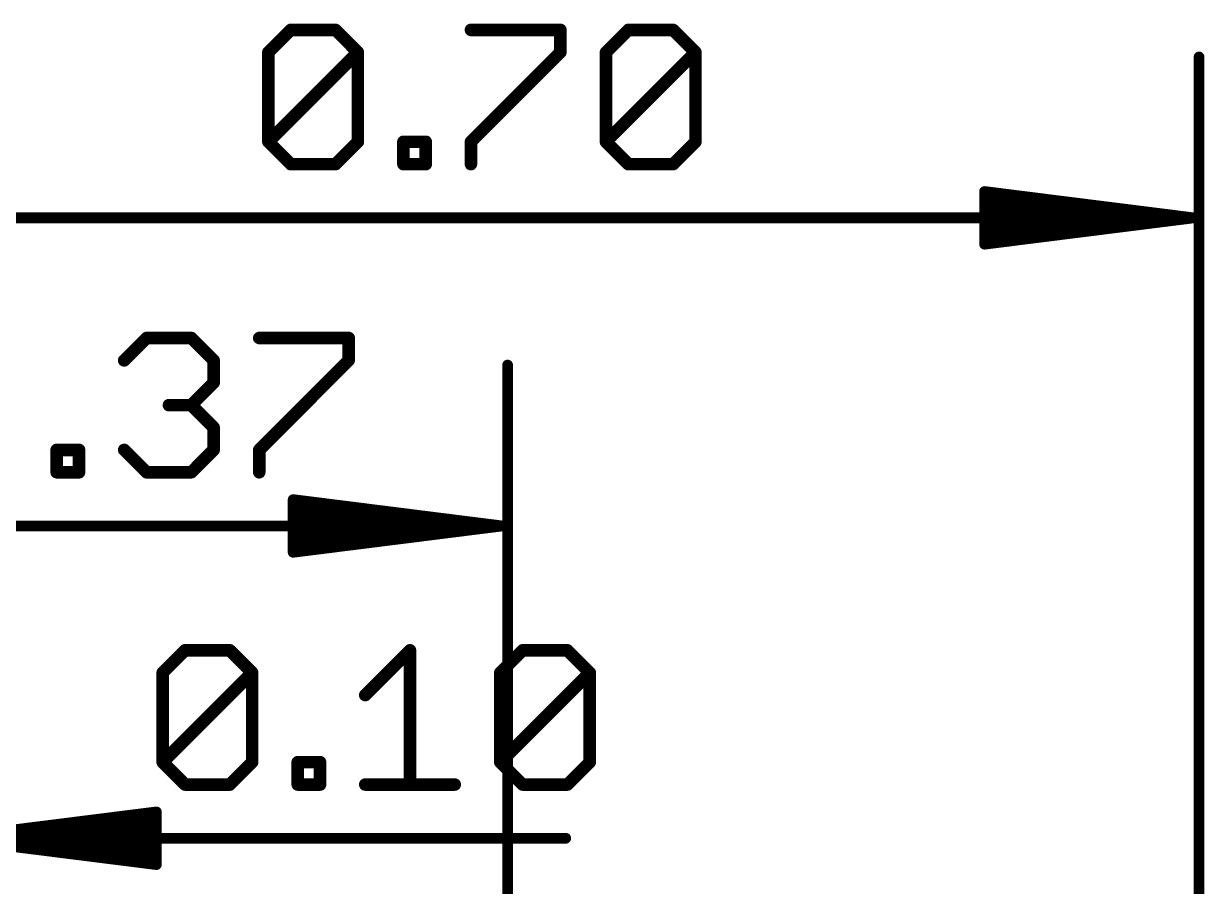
# Model space of a CAD drawing. Extents: x -5.2 to 31.1, y -9.3 to 38.1.
# Drawn here: x 3.53 to 17.85, y 27.61 to 38.07 of the extents above; entities that cross this region are included whole.
import ezdxf

# ---------------------------------------------------------------- set-up
doc = ezdxf.new("R2010")
doc.units = 0
doc.layers.add('47', color=253, linetype='CONTINUOUS')

msp = doc.modelspace()

# ---------------------------------------------------------------- linework, layer by layer
at = {"layer": '47'}
for points, const_width in [([(6.4975, 37.7189), (6.7687, 37.9901)], 0.1524), ([(6.7687, 37.9901), (7.311, 37.9901)], 0.1524), ([(7.311, 37.9901), (7.5822, 37.7189)], 0.1524), ([(8.9532, 37.9901), (10.0379, 37.9901)], 0.1524), ([(10.0379, 37.9901), (10.0379, 37.7189)], 0.1524), ([(10.5904, 37.7189), (10.8616, 37.9901)], 0.1524), ([(10.8616, 37.9901), (11.4039, 37.9901)], 0.1524), ([(11.4039, 37.9901), (11.6751, 37.7189)], 0.1524), ([(6.4975, 36.6343), (6.4975, 37.7189)], 0.1524), ([(6.4975, 36.6343), (7.5822, 37.7189)], 0.1524), ([(7.5822, 37.7189), (7.5822, 36.6343)], 0.1524), ([(10.0379, 37.7189), (8.9532, 36.6343)], 0.1524), ([(10.5904, 36.6343), (10.5904, 37.7189)], 0.1524), ([(10.5904, 36.6343), (11.6751, 37.7189)], 0.1524), ([(11.6751, 37.7189), (11.6751, 36.6343)], 0.1524), ([(17.78, 13.335), (17.78, 37.6624)], 0.13), ([(6.7687, 36.3631), (6.4975, 36.6343)], 0.1524), ([(7.5822, 36.6343), (7.311, 36.3631)], 0.1524), ([(8.1347, 36.3631), (8.1347, 36.6343)], 0.1524), ([(8.1347, 36.6343), (8.4058, 36.6343)], 0.1524), ([(8.4058, 36.6343), (8.4058, 36.3631)], 0.1524), ([(8.9532, 36.6343), (8.9532, 36.3631)], 0.1524), ([(10.8616, 36.3631), (10.5904, 36.6343)], 0.1524), ([(11.6751, 36.6343), (11.4039, 36.3631)], 0.1524), ([(7.311, 36.3631), (6.7687, 36.3631)], 0.1524), ([(8.4058, 36.3631), (8.1347, 36.3631)], 0.1524), ([(11.4039, 36.3631), (10.8616, 36.3631)], 0.1524), ([(17.715, 35.7124), (15.18, 36.0316)], 0.13), ([(15.18, 36.0316), (15.18, 35.3932)], 0.13), ([(17.715, 35.7124), (15.18, 35.9724)], 0.13), ([(17.715, 35.7124), (15.18, 35.8424)], 0.13), ([(0.0904, 35.7124), (17.715, 35.7124)], 0.13), ([(15.18, 35.3932), (17.715, 35.7124)], 0.13), ([(15.18, 35.5824), (17.715, 35.7124)], 0.13), ([(15.18, 35.4524), (17.715, 35.7124)], 0.13), ([(4.7495, 33.9851), (5.0207, 34.2563)], 0.1524), ([(5.0207, 34.2563), (5.563, 34.2563)], 0.1524), ([(5.563, 34.2563), (5.8342, 33.9851)], 0.1524), ([(6.3867, 34.2563), (7.4714, 34.2563)], 0.1524), ([(7.4714, 34.2563), (7.4714, 33.9851)], 0.1524), ([(5.8342, 33.9851), (5.8342, 33.714)], 0.1524), ([(7.4714, 33.9851), (6.3867, 32.9005)], 0.1524), ([(9.398, 23.114), (9.398, 33.9286)], 0.13), ([(5.8342, 33.714), (5.563, 33.4428)], 0.1524), ([(5.563, 33.4428), (5.2919, 33.4428)], 0.1524), ([(5.563, 33.4428), (5.8342, 33.1716)], 0.1524), ([(5.8342, 33.1716), (5.8342, 32.9005)], 0.1524), ([(3.931, 32.6293), (3.931, 32.9005)], 0.1524), ([(3.931, 32.9005), (4.2021, 32.9005)], 0.1524), ([(4.2021, 32.9005), (4.2021, 32.6293)], 0.1524), ([(5.0207, 32.6293), (4.7495, 32.9005)], 0.1524), ([(5.8342, 32.9005), (5.563, 32.6293)], 0.1524), ([(6.3867, 32.9005), (6.3867, 32.6293)], 0.1524), ([(4.2021, 32.6293), (3.931, 32.6293)], 0.1524), ([(5.563, 32.6293), (5.0207, 32.6293)], 0.1524), ([(9.333, 31.9786), (6.798, 32.2978)], 0.13), ([(6.798, 32.2978), (6.798, 31.6594)], 0.13), ([(9.333, 31.9786), (6.798, 32.2386)], 0.13), ([(9.333, 31.9786), (6.798, 32.1086)], 0.13), ([(0.065, 31.9786), (9.333, 31.9786)], 0.13), ([(6.798, 31.6594), (9.333, 31.9786)], 0.13), ([(6.798, 31.8486), (9.333, 31.9786)], 0.13), ([(6.798, 31.7186), (9.333, 31.9786)], 0.13), ([(5.2162, 30.2005), (5.4874, 30.4717)], 0.1524), ([(5.4874, 30.4717), (6.0297, 30.4717)], 0.1524), ([(6.0297, 30.4717), (6.3009, 30.2005)], 0.1524), ([(7.6719, 29.9294), (8.2143, 30.4717)], 0.1524), ([(8.2143, 30.4717), (8.2143, 28.8447)], 0.1524), ([(9.3091, 30.2005), (9.5803, 30.4717)], 0.1524), ([(9.5803, 30.4717), (10.1226, 30.4717)], 0.1524), ([(10.1226, 30.4717), (10.3938, 30.2005)], 0.1524), ([(5.2162, 29.1159), (5.2162, 30.2005)], 0.1524), ([(5.2162, 29.1159), (6.3009, 30.2005)], 0.1524), ([(6.3009, 30.2005), (6.3009, 29.1159)], 0.1524), ([(9.3091, 29.1159), (9.3091, 30.2005)], 0.1524), ([(9.3091, 29.1159), (10.3938, 30.2005)], 0.1524), ([(10.3938, 30.2005), (10.3938, 29.1159)], 0.1524), ([(5.4874, 28.8447), (5.2162, 29.1159)], 0.1524), ([(6.3009, 29.1159), (6.0297, 28.8447)], 0.1524), ([(6.8534, 28.8447), (6.8534, 29.1159)], 0.1524), ([(6.8534, 29.1159), (7.1245, 29.1159)], 0.1524), ([(7.1245, 29.1159), (7.1245, 28.8447)], 0.1524), ([(9.5803, 28.8447), (9.3091, 29.1159)], 0.1524), ([(10.3938, 29.1159), (10.1226, 28.8447)], 0.1524), ([(6.0297, 28.8447), (5.4874, 28.8447)], 0.1524), ([(7.1245, 28.8447), (6.8534, 28.8447)], 0.1524), ([(7.6719, 28.8447), (8.7566, 28.8447)], 0.1524), ([(10.1226, 28.8447), (9.5803, 28.8447)], 0.1524), ([(2.605, 28.194), (5.14, 28.5132)], 0.13), ([(2.605, 28.194), (5.14, 28.454)], 0.13), ([(5.14, 28.5132), (5.14, 27.8748)], 0.13), ([(2.605, 28.194), (5.14, 28.324)], 0.13), ([(2.605, 28.194), (10.1028, 28.194)], 0.13), ([(5.14, 27.8748), (2.605, 28.194)], 0.13), ([(5.14, 28.064), (2.605, 28.194)], 0.13), ([(5.14, 27.934), (2.605, 28.194)], 0.13)]:
    msp.add_lwpolyline(points, dxfattribs=dict(at, const_width=const_width))
for points, const_width in [([(6.7687, 38.0282, 1), (6.7687, 37.952)], 0.0762), ([(6.7956, 37.9631, 1), (6.7417, 38.017)], 0.0762), ([(7.3379, 38.017, 1), (7.2841, 37.9631)], 0.0762), ([(7.311, 37.952, 1), (7.311, 38.0282)], 0.0762), ([(8.9532, 38.0282, 1), (8.9532, 37.952)], 0.0762), ([(10.076, 37.9901, 1), (9.9998, 37.9901)], 0.0762), ([(10.0379, 37.952, 1), (10.0379, 38.0282)], 0.0762), ([(10.8616, 38.0282, 1), (10.8616, 37.952)], 0.0762), ([(10.8885, 37.9631, 1), (10.8346, 38.017)], 0.0762), ([(11.4308, 38.017, 1), (11.377, 37.9631)], 0.0762), ([(11.4039, 37.952, 1), (11.4039, 38.0282)], 0.0762), ([(6.5356, 37.7189, 1), (6.4594, 37.7189)], 0.0762), ([(7.6203, 37.7189, 1), (7.5441, 37.7189)], 0.0762), ([(7.6091, 37.692, 1), (7.5552, 37.7459)], 0.0762), ([(10.0648, 37.692, 1), (10.011, 37.7459)], 0.0762), ([(10.6285, 37.7189, 1), (10.5523, 37.7189)], 0.0762), ([(11.7132, 37.7189, 1), (11.637, 37.7189)], 0.0762), ([(11.702, 37.692, 1), (11.6481, 37.7459)], 0.0762), ([(6.4706, 37.7459, 1), (6.5245, 37.692)], 0.0762), ([(7.5552, 37.692, 1), (7.6091, 37.7459)], 0.0762), ([(9.9998, 37.7189, 1), (10.076, 37.7189)], 0.0762), ([(10.5635, 37.7459, 1), (10.6173, 37.692)], 0.0762), ([(11.6481, 37.692, 1), (11.702, 37.7459)], 0.0762), ([(17.8125, 37.6624, 1), (17.7475, 37.6624)], 0.065), ([(6.5245, 36.6612, 1), (6.4706, 36.6073)], 0.0762), ([(6.4706, 36.6612, 1), (6.5245, 36.6073)], 0.0762), ([(6.4594, 36.6343, 1), (6.5356, 36.6343)], 0.0762), ([(7.5441, 36.6343, 1), (7.6203, 36.6343)], 0.0762), ([(7.6091, 36.6073, 1), (7.5552, 36.6612)], 0.0762), ([(8.1728, 36.6343, 1), (8.0966, 36.6343)], 0.0762), ([(8.1347, 36.6724, 1), (8.1347, 36.5962)], 0.0762), ([(8.4439, 36.6343, 1), (8.3677, 36.6343)], 0.0762), ([(8.4058, 36.5962, 1), (8.4058, 36.6724)], 0.0762), ([(8.9913, 36.6343, 1), (8.9151, 36.6343)], 0.0762), ([(8.9263, 36.6612, 1), (8.9802, 36.6073)], 0.0762), ([(10.6173, 36.6612, 1), (10.5635, 36.6073)], 0.0762), ([(10.5635, 36.6612, 1), (10.6173, 36.6073)], 0.0762), ([(10.5523, 36.6343, 1), (10.6285, 36.6343)], 0.0762), ([(11.637, 36.6343, 1), (11.7132, 36.6343)], 0.0762), ([(11.702, 36.6073, 1), (11.6481, 36.6612)], 0.0762), ([(6.7687, 36.4012, 1), (6.7687, 36.325)], 0.0762), ([(6.7417, 36.3362, 1), (6.7956, 36.39)], 0.0762), ([(7.2841, 36.39, 1), (7.3379, 36.3362)], 0.0762), ([(7.311, 36.325, 1), (7.311, 36.4012)], 0.0762), ([(8.1347, 36.4012, 1), (8.1347, 36.325)], 0.0762), ([(8.0966, 36.3631, 1), (8.1728, 36.3631)], 0.0762), ([(8.3677, 36.3631, 1), (8.4439, 36.3631)], 0.0762), ([(8.4058, 36.325, 1), (8.4058, 36.4012)], 0.0762), ([(8.9151, 36.3631, 1), (8.9913, 36.3631)], 0.0762), ([(10.8616, 36.4012, 1), (10.8616, 36.325)], 0.0762), ([(10.8346, 36.3362, 1), (10.8885, 36.39)], 0.0762), ([(11.377, 36.39, 1), (11.4308, 36.3362)], 0.0762), ([(11.4039, 36.325, 1), (11.4039, 36.4012)], 0.0762), ([(15.1841, 36.0639, 1), (15.1759, 35.9994)], 0.065), ([(15.2125, 36.0316, 1), (15.1475, 36.0316)], 0.065), ([(15.1833, 36.0047, 1), (15.1767, 35.9401)], 0.065), ([(15.1817, 35.8749, 1), (15.1783, 35.8099)], 0.065), ([(15.1783, 35.6149, 1), (15.1817, 35.5499)], 0.065), ([(17.7191, 35.6802, 1), (17.7109, 35.7446)], 0.065), ([(17.7109, 35.6802, 1), (17.7191, 35.7446)], 0.065), ([(17.7183, 35.6801, 1), (17.7117, 35.7447)], 0.065), ([(17.7117, 35.6801, 1), (17.7183, 35.7447)], 0.065), ([(17.7133, 35.6799, 1), (17.7167, 35.7449)], 0.065), ([(17.7167, 35.6799, 1), (17.7133, 35.7449)], 0.065), ([(17.715, 35.6799, 1), (17.715, 35.7449)], 0.065), ([(15.1767, 35.4847, 1), (15.1833, 35.4201)], 0.065), ([(15.1759, 35.4254, 1), (15.1841, 35.3609)], 0.065), ([(15.1475, 35.3932, 1), (15.2125, 35.3932)], 0.065), ([(5.0207, 34.2944, 1), (5.0207, 34.2182)], 0.0762), ([(5.0476, 34.2293, 1), (4.9938, 34.2832)], 0.0762), ([(5.59, 34.2832, 1), (5.5361, 34.2293)], 0.0762), ([(5.563, 34.2182, 1), (5.563, 34.2944)], 0.0762), ([(6.3867, 34.2944, 1), (6.3867, 34.2182)], 0.0762), ([(7.5095, 34.2563, 1), (7.4333, 34.2563)], 0.0762), ([(7.4714, 34.2182, 1), (7.4714, 34.2944)], 0.0762), ([(4.7226, 34.0121, 1), (4.7765, 33.9582)], 0.0762), ([(5.8723, 33.9851, 1), (5.7961, 33.9851)], 0.0762), ([(5.8073, 33.9582, 1), (5.8611, 34.0121)], 0.0762), ([(7.4333, 33.9851, 1), (7.5095, 33.9851)], 0.0762), ([(7.4983, 33.9582, 1), (7.4444, 34.0121)], 0.0762), ([(9.4305, 33.9286, 1), (9.3655, 33.9286)], 0.065), ([(5.8611, 33.687, 1), (5.8073, 33.7409)], 0.0762), ([(5.7961, 33.714, 1), (5.8723, 33.714)], 0.0762), ([(5.2919, 33.4809, 1), (5.2919, 33.4047)], 0.0762), ([(5.59, 33.4697, 1), (5.5361, 33.4159)], 0.0762), ([(5.5361, 33.4697, 1), (5.59, 33.4159)], 0.0762), ([(5.563, 33.4047, 1), (5.563, 33.4809)], 0.0762), ([(5.8723, 33.1716, 1), (5.7961, 33.1716)], 0.0762), ([(5.8073, 33.1447, 1), (5.8611, 33.1986)], 0.0762), ([(3.9691, 32.9005, 1), (3.8929, 32.9005)], 0.0762), ([(3.931, 32.9386, 1), (3.931, 32.8624)], 0.0762), ([(4.2402, 32.9005, 1), (4.164, 32.9005)], 0.0762), ([(4.2021, 32.8624, 1), (4.2021, 32.9386)], 0.0762), ([(4.7765, 32.9274, 1), (4.7226, 32.8735)], 0.0762), ([(5.7961, 32.9005, 1), (5.8723, 32.9005)], 0.0762), ([(5.8611, 32.8735, 1), (5.8073, 32.9274)], 0.0762), ([(6.4248, 32.9005, 1), (6.3486, 32.9005)], 0.0762), ([(6.3598, 32.9274, 1), (6.4136, 32.8735)], 0.0762), ([(3.931, 32.6674, 1), (3.931, 32.5912)], 0.0762), ([(3.8929, 32.6293, 1), (3.9691, 32.6293)], 0.0762), ([(4.164, 32.6293, 1), (4.2402, 32.6293)], 0.0762), ([(4.2021, 32.5912, 1), (4.2021, 32.6674)], 0.0762), ([(5.0207, 32.6674, 1), (5.0207, 32.5912)], 0.0762), ([(4.9938, 32.6024, 1), (5.0476, 32.6562)], 0.0762), ([(5.5361, 32.6562, 1), (5.59, 32.6024)], 0.0762), ([(5.563, 32.5912, 1), (5.563, 32.6674)], 0.0762), ([(6.3486, 32.6293, 1), (6.4248, 32.6293)], 0.0762), ([(6.8021, 32.3301, 1), (6.7939, 32.2656)], 0.065), ([(6.8305, 32.2978, 1), (6.7655, 32.2978)], 0.065), ([(6.8013, 32.2709, 1), (6.7947, 32.2063)], 0.065), ([(6.7997, 32.1411, 1), (6.7963, 32.0761)], 0.065), ([(9.3371, 31.9464, 1), (9.3289, 32.0108)], 0.065), ([(9.3289, 31.9464, 1), (9.3371, 32.0108)], 0.065), ([(9.3363, 31.9463, 1), (9.3297, 32.0109)], 0.065), ([(9.3297, 31.9463, 1), (9.3363, 32.0109)], 0.065), ([(9.3313, 31.9461, 1), (9.3347, 32.0111)], 0.065), ([(9.3347, 31.9461, 1), (9.3313, 32.0111)], 0.065), ([(9.333, 31.9461, 1), (9.333, 32.0111)], 0.065), ([(6.7963, 31.8811, 1), (6.7997, 31.8161)], 0.065), ([(6.7947, 31.7509, 1), (6.8013, 31.6863)], 0.065), ([(6.7939, 31.6916, 1), (6.8021, 31.6271)], 0.065), ([(6.7655, 31.6594, 1), (6.8305, 31.6594)], 0.065), ([(5.4874, 30.5098, 1), (5.4874, 30.4336)], 0.0762), ([(5.5143, 30.4447, 1), (5.4604, 30.4986)], 0.0762), ([(6.0566, 30.4986, 1), (6.0028, 30.4447)], 0.0762), ([(6.0297, 30.4336, 1), (6.0297, 30.5098)], 0.0762), ([(8.2524, 30.4717, 1), (8.1762, 30.4717)], 0.0762), ([(8.2412, 30.4447, 1), (8.1873, 30.4986)], 0.0762), ([(9.5803, 30.5098, 1), (9.5803, 30.4336)], 0.0762), ([(9.6072, 30.4447, 1), (9.5533, 30.4986)], 0.0762), ([(10.1495, 30.4986, 1), (10.0956, 30.4447)], 0.0762), ([(10.1226, 30.4336, 1), (10.1226, 30.5098)], 0.0762), ([(5.2543, 30.2005, 1), (5.1781, 30.2005)], 0.0762), ([(5.1893, 30.2275, 1), (5.2431, 30.1736)], 0.0762), ([(6.339, 30.2005, 1), (6.2628, 30.2005)], 0.0762), ([(6.3278, 30.1736, 1), (6.2739, 30.2275)], 0.0762), ([(6.2739, 30.1736, 1), (6.3278, 30.2275)], 0.0762), ([(9.2821, 30.2275, 1), (9.336, 30.1736)], 0.0762), ([(9.3472, 30.2005, 1), (9.271, 30.2005)], 0.0762), ([(10.4319, 30.2005, 1), (10.3557, 30.2005)], 0.0762), ([(10.4207, 30.1736, 1), (10.3668, 30.2275)], 0.0762), ([(10.3668, 30.1736, 1), (10.4207, 30.2275)], 0.0762), ([(7.645, 29.9563, 1), (7.6989, 29.9024)], 0.0762), ([(5.2431, 29.1428, 1), (5.1893, 29.0889)], 0.0762), ([(5.1893, 29.1428, 1), (5.2431, 29.0889)], 0.0762), ([(5.1781, 29.1159, 1), (5.2543, 29.1159)], 0.0762), ([(6.2628, 29.1159, 1), (6.339, 29.1159)], 0.0762), ([(6.3278, 29.0889, 1), (6.2739, 29.1428)], 0.0762), ([(6.8915, 29.1159, 1), (6.8153, 29.1159)], 0.0762), ([(6.8534, 29.154, 1), (6.8534, 29.0778)], 0.0762), ([(7.1626, 29.1159, 1), (7.0864, 29.1159)], 0.0762), ([(7.1245, 29.0778, 1), (7.1245, 29.154)], 0.0762), ([(9.336, 29.1428, 1), (9.2821, 29.0889)], 0.0762), ([(9.2821, 29.1428, 1), (9.336, 29.0889)], 0.0762), ([(9.271, 29.1159, 1), (9.3472, 29.1159)], 0.0762), ([(10.3557, 29.1159, 1), (10.4319, 29.1159)], 0.0762), ([(10.4207, 29.0889, 1), (10.3668, 29.1428)], 0.0762), ([(5.4874, 28.8828, 1), (5.4874, 28.8066)], 0.0762), ([(6.0297, 28.8066, 1), (6.0297, 28.8828)], 0.0762), ([(6.8534, 28.8828, 1), (6.8534, 28.8066)], 0.0762), ([(7.1245, 28.8066, 1), (7.1245, 28.8828)], 0.0762), ([(7.6719, 28.8828, 1), (7.6719, 28.8066)], 0.0762), ([(8.7566, 28.8066, 1), (8.7566, 28.8828)], 0.0762), ([(9.5803, 28.8828, 1), (9.5803, 28.8066)], 0.0762), ([(10.1226, 28.8066, 1), (10.1226, 28.8828)], 0.0762), ([(5.4604, 28.8178, 1), (5.5143, 28.8716)], 0.0762), ([(6.0028, 28.8716, 1), (6.0566, 28.8178)], 0.0762), ([(6.8153, 28.8447, 1), (6.8915, 28.8447)], 0.0762), ([(7.0864, 28.8447, 1), (7.1626, 28.8447)], 0.0762), ([(8.1762, 28.8447, 1), (8.2524, 28.8447)], 0.0762), ([(9.5533, 28.8178, 1), (9.6072, 28.8716)], 0.0762), ([(10.0956, 28.8716, 1), (10.1495, 28.8178)], 0.0762), ([(5.1725, 28.5132, 1), (5.1075, 28.5132)], 0.065), ([(5.1441, 28.481, 1), (5.1359, 28.5455)], 0.065), ([(5.1433, 28.4217, 1), (5.1367, 28.4863)], 0.065), ([(5.1417, 28.2915, 1), (5.1383, 28.3565)], 0.065), ([(10.1028, 28.1615, 1), (10.1028, 28.2265)], 0.065), ([(5.1383, 28.0315, 1), (5.1417, 28.0965)], 0.065), ([(5.1359, 27.8425, 1), (5.1441, 27.907)], 0.065), ([(5.1367, 27.9017, 1), (5.1433, 27.9663)], 0.065), ([(5.1075, 27.8748, 1), (5.1725, 27.8748)], 0.065)]:
    msp.add_lwpolyline(points, format="xyb", dxfattribs=dict(at, const_width=const_width))

doc.saveas('drawing.dxf')
